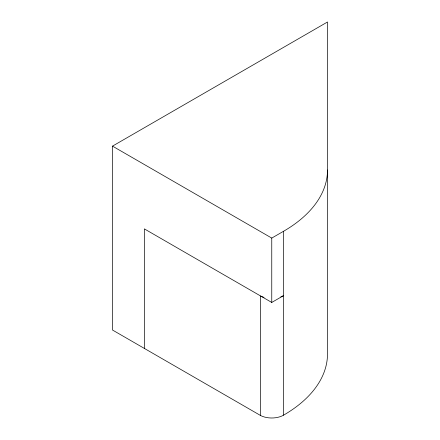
<?xml version="1.0" encoding="UTF-8"?>
<svg xmlns="http://www.w3.org/2000/svg" width="440" height="440" viewBox="0 0 440 440"><rect width="100%" height="100%" fill="white"/><g stroke="black" fill="none" stroke-linecap="round" stroke-linejoin="round"><path stroke-width="0.66" d="M112.503 146.13L327.498 22L327.498 353.881A150.178 86.708 0 0 1 283.514 415.19A16.649 9.608 0 0 1 260.612 415.536L112.503 330.027L112.503 146.13L271.761 238.079L283.514 231.292A150.178 86.708 0 0 0 327.498 169.983M144.353 348.414L144.353 228.882L271.761 302.44L283.514 295.652A16.649 9.608 0 0 1 280.791 296.929M283.514 231.292L283.514 415.19M271.761 238.079L271.761 302.44M260.612 415.536L260.612 296.005A16.649 9.608 0 0 0 264.066 297.385"/></g></svg>
